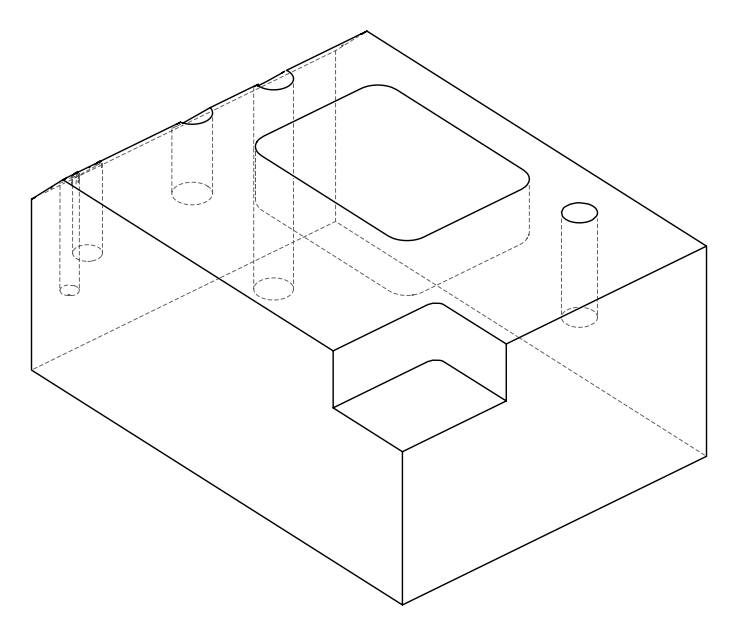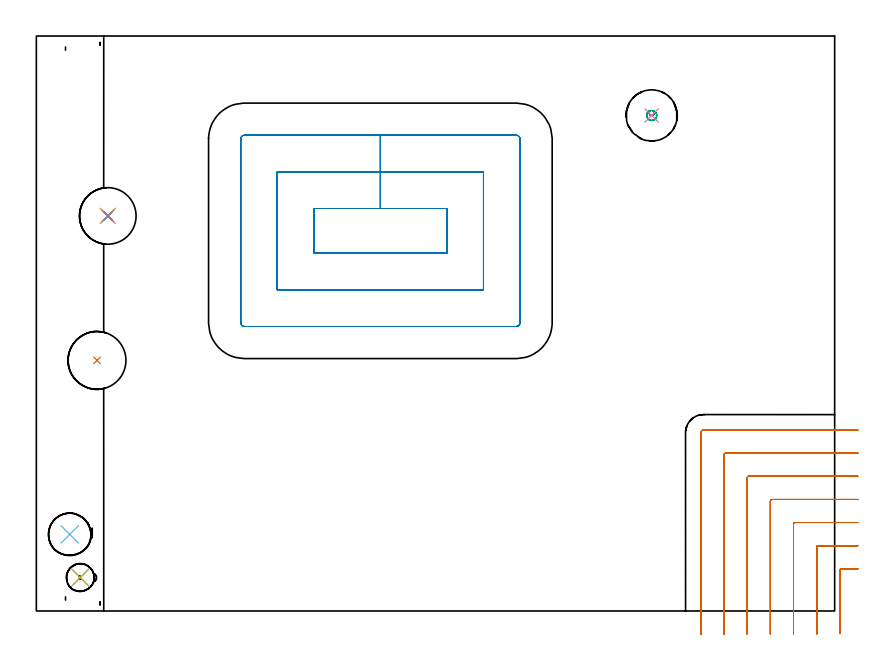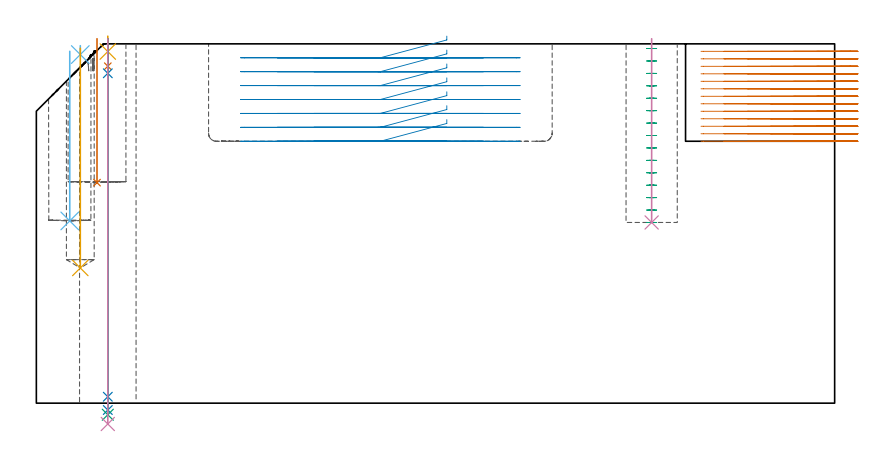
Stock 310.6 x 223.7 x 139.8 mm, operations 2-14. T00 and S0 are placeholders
(PLAN: 14 operations, 12 tool changes, 50.8 min)
(1 AREA_MILL | FG_CHAMFER_SURFACE | UGT0205_001 | 16.79 min | 76610 mm3)
(2 MILL_CORNER_NOTCH_RECTANGULAR | CORNER_NOTCH_RECTANGULAR | NXT0201_011 | Follow Part, ap 3, ae 75% | 17.89 min | 167561 mm3)
(3 MILL_RECTANGULAR_POCKET | POCKET_RECTANGULAR_STRAIGHT | NXT0201_007 | Follow Part, ap 6.25, ae 75% | 11.91 min | 496334 mm3)
(4 MILL_BLIND_HOLE_FROM_SOLID_MATERIAL | STEP1POCKET | NXT0201_012 | Spiral | 1.12 min | 21620 mm3)
(5 BORE_BLIND_HOLE | STEP1POCKET | UGT0332_076 | 0.29 min | 0 mm3)
(6 SPOT_DRILL | STEP1HOLE | NXT0321_9005460120000 | 0.05 min | 148 mm3)
(7 SPOT_DRILL_1 | STEP1POCKET_1 | NXT0321_9005460120000 | 0.03 min | 0 mm3)
(8 DRILL_BLIND_HOLE_INTO_CENTER | STEP1HOLE | NXT0301_029 | 0.04 min | 137 mm3)
(9 GUN_DRILL_THROUGH_HOLE | STEP1HOLE | UGT0307_001 | 0.62 min | 2562 mm3)
(10 SPADE_DRILL_TO_ENLARGE_THROUGH_HOLE | STEP1HOLE | UGT0306_004 | 0.59 min | 17013 mm3)
(11 DRILL_TO_ENLARGE_THROUGH_HOLE | STEP1HOLE | UGT0301_053 | 0.6 min | 32619 mm3)
(12 DRILL_BLIND_HOLE_INTO_CENTER_1 | STEP1POCKET_1 | UGT0301_220 | 0.34 min | 6948 mm3)
(13 INDEXABLE_INSERT_DRILL_BLIND_HOLE_FROM_SOLID | STEP1POCKET_2 | NXT0302_004 | 0.27 min | 11951 mm3)
(14 INDEXABLE_INSERT_DRILL_BLIND_HOLE_FROM_SOLID_1 | STEP1POCKET_3 | NXT0302_016 | 0.23 min | 19887 mm3)
(TOOL UGT0205_001 | Chamfer Mill 20 x 3 x 45 deg. | D20 FL50 Z2)
(TOOL NXT0201_011 | ENDMILL 12mm [2P460-1200-NA 1630] | D12 FL38 Z6)
(TOOL NXT0201_007 | ENDMILL 25mm [R216.25-25050GCK54P 1620] | D25 R3 FL54 Z5)
(TOOL NXT0201_012 | ENDMILL 16mm [2P460-1600-NA 1630] | D16 FL38 Z6)
(TOOL UGT0332_076 | 19.75 mm Rough Boring Bar | D19.75)
(TOOL NXT0321_9005460120000 | NC Spot Drill, 142deg, 12mm, Carbide, Uncoated | D12 PA142 FL30 Z2)
(TOOL NXT0301_029 | Carbide Drill 5.8mm [860.1-0580-017A1-MM 2214] | D5.8 PA140 FL28 Z2)
(TOOL UGT0307_001 | Gun Drill 5 mm | D5 PA130 FL24 Z1)
(TOOL UGT0306_004 | Spade Drill 13.5mm | D13.5 PA132 FL10 Z2)
(TOOL UGT0301_053 | Twist Drill 22 mm | D22 PA118 FL150 Z2)
(TOOL UGT0301_220 | Twist Drill 10.8 mm | D10.8 PA118 FL92 Z2)
(TOOL NXT0302_004 | Index. Insert Drill 16.5mm [880-D1650L20-05] | D16.5 PA176 FL83 Z2)
(TOOL NXT0302_016 | Index. Insert Drill 22.5mm [880-D2250L25-03] | D22.5 PA176 FL68 Z2)
(OP 2 MILL_CORNER_NOTCH_RECTANGULAR)
G17 G21 G94 G90
T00 M6
G54
G17 G0 G90 X319.6 Y16.4 S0 M3
G43 Z149.8 H1
Z136.885
G94 G1 X316.6 F250.
X313.196 F500.
G3 X312.6 Y15.804 R0.6
G1 Y-5.657
Y-8.657 F250.
G0 Z149.8
X319.6 Y25.4
Z136.885
G1 X316.6
X304.196 F500.
G3 X303.6 Y24.804 R0.6
G1 Y-6.
Y-9. F250.
G0 Z149.8
X319.6 Y34.4
Z136.885
G1 X316.6
X295.196 F500.
G3 X294.6 Y33.804 R0.6
G1 Y-6.
Y-9. F250.
G0 Z149.8
X319.6 Y43.4
Z136.885
G1 X316.6
X286.196 F500.
G3 X285.6 Y42.804 R0.6
G1 Y-6.
Y-9. F250.
G0 Z149.8
X319.6 Y52.4
Z136.885
G1 X316.6
X277.197 F500.
G3 X276.6 Y51.803 R0.6
G1 Y-6.
Y-9. F250.
G0 Z149.8
X319.6 Y61.4
Z136.885
G1 X316.6
X268.197 F500.
G3 X267.6 Y60.803 R0.6
G1 Y-6.
Y-9. F250.
G0 Z149.8
X319.6 Y70.4
Z136.885
G1 X316.6
X259.6 F500.
G3 X258.6 Y69.4 R1.
G1 Y-6.
Y-9. F250.
G0 Z149.8
X319.6 Y16.4
Z133.969
G1 X316.6
X313.196 F500.
G3 X312.6 Y15.804 R0.6
G1 Y-5.657
Y-8.657 F250.
G0 Z149.8
X319.6 Y25.4
Z133.969
G1 X316.6
X304.196 F500.
G3 X303.6 Y24.804 R0.6
G1 Y-6.
Y-9. F250.
G0 Z149.8
X319.6 Y34.4
Z133.969
G1 X316.6
X295.196 F500.
G3 X294.6 Y33.804 R0.6
G1 Y-6.
Y-9. F250.
G0 Z149.8
X319.6 Y43.4
Z133.969
G1 X316.6
X286.196 F500.
G3 X285.6 Y42.804 R0.6
G1 Y-6.
Y-9. F250.
G0 Z149.8
X319.6 Y52.4
Z133.969
G1 X316.6
X277.197 F500.
G3 X276.6 Y51.803 R0.6
G1 Y-6.
Y-9. F250.
G0 Z149.8
X319.6 Y61.4
Z133.969
G1 X316.6
X268.197 F500.
G3 X267.6 Y60.803 R0.6
G1 Y-6.
Y-9. F250.
G0 Z149.8
X319.6 Y70.4
Z133.969
G1 X316.6
X259.6 F500.
G3 X258.6 Y69.4 R1.
G1 Y-6.
Y-9. F250.
G0 Z149.8
X319.6 Y16.4
Z131.054
G1 X316.6
X313.196 F500.
G3 X312.6 Y15.804 R0.6
G1 Y-5.657
Y-8.657 F250.
G0 Z149.8
X319.6 Y25.4
Z131.054
G1 X316.6
X304.196 F500.
G3 X303.6 Y24.804 R0.6
G1 Y-6.
Y-9. F250.
G0 Z149.8
X319.6 Y34.4
Z131.054
G1 X316.6
X295.196 F500.
G3 X294.6 Y33.804 R0.6
G1 Y-6.
Y-9. F250.
G0 Z149.8
X319.6 Y43.4
Z131.054
G1 X316.6
X286.196 F500.
G3 X285.6 Y42.804 R0.6
G1 Y-6.
Y-9. F250.
G0 Z149.8
X319.6 Y52.4
Z131.054
G1 X316.6
X277.197 F500.
G3 X276.6 Y51.803 R0.6
G1 Y-6.
Y-9. F250.
G0 Z149.8
X319.6 Y61.4
Z131.054
G1 X316.6
X268.197 F500.
G3 X267.6 Y60.803 R0.6
G1 Y-6.
Y-9. F250.
G0 Z149.8
X319.6 Y70.4
Z131.054
G1 X316.6
X259.6 F500.
G3 X258.6 Y69.4 R1.
G1 Y-6.
Y-9. F250.
G0 Z149.8
X319.6 Y16.4
Z128.138
G1 X316.6
X313.196 F500.
G3 X312.6 Y15.804 R0.6
G1 Y-5.657
Y-8.657 F250.
G0 Z149.8
X319.6 Y25.4
Z128.138
G1 X316.6
X304.196 F500.
G3 X303.6 Y24.804 R0.6
G1 Y-6.
Y-9. F250.
G0 Z149.8
X319.6 Y34.4
Z128.138
G1 X316.6
X295.196 F500.
G3 X294.6 Y33.804 R0.6
G1 Y-6.
Y-9. F250.
G0 Z149.8
X319.6 Y43.4
Z128.138
G1 X316.6
X286.196 F500.
G3 X285.6 Y42.804 R0.6
G1 Y-6.
Y-9. F250.
G0 Z149.8
X319.6 Y52.4
Z128.138
G1 X316.6
X277.197 F500.
G3 X276.6 Y51.803 R0.6
G1 Y-6.
Y-9. F250.
G0 Z149.8
X319.6 Y61.4
Z128.138
G1 X316.6
X268.197 F500.
G3 X267.6 Y60.803 R0.6
G1 Y-6.
Y-9. F250.
G0 Z149.8
X319.6 Y70.4
Z128.138
G1 X316.6
X259.6 F500.
G3 X258.6 Y69.4 R1.
G1 Y-6.
Y-9. F250.
G0 Z149.8
X319.6 Y16.4
Z125.223
G1 X316.6
X313.196 F500.
G3 X312.6 Y15.804 R0.6
G1 Y-5.657
Y-8.657 F250.
G0 Z149.8
X319.6 Y25.4
Z125.223
G1 X316.6
X304.196 F500.
G3 X303.6 Y24.804 R0.6
G1 Y-6.
Y-9. F250.
G0 Z149.8
X319.6 Y34.4
Z125.223
G1 X316.6
X295.196 F500.
G3 X294.6 Y33.804 R0.6
G1 Y-6.
Y-9. F250.
G0 Z149.8
X319.6 Y43.4
Z125.223
G1 X316.6
X286.196 F500.
G3 X285.6 Y42.804 R0.6
G1 Y-6.
Y-9. F250.
G0 Z149.8
X319.6 Y52.4
Z125.223
G1 X316.6
X277.197 F500.
G3 X276.6 Y51.803 R0.6
G1 Y-6.
Y-9. F250.
G0 Z149.8
X319.6 Y61.4
Z125.223
G1 X316.6
X268.197 F500.
G3 X267.6 Y60.803 R0.6
G1 Y-6.
Y-9. F250.
G0 Z149.8
X319.6 Y70.4
Z125.223
G1 X316.6
X259.6 F500.
G3 X258.6 Y69.4 R1.
G1 Y-6.
Y-9. F250.
G0 Z149.8
X319.6 Y16.4
Z122.308
G1 X316.6
X313.196 F500.
G3 X312.6 Y15.804 R0.6
G1 Y-5.657
Y-8.657 F250.
G0 Z149.8
X319.6 Y25.4
Z122.308
G1 X316.6
X304.196 F500.
G3 X303.6 Y24.804 R0.6
G1 Y-6.
Y-9. F250.
G0 Z149.8
X319.6 Y34.4
Z122.308
G1 X316.6
X295.196 F500.
G3 X294.6 Y33.804 R0.6
G1 Y-6.
Y-9. F250.
G0 Z149.8
X319.6 Y43.4
Z122.308
G1 X316.6
X286.196 F500.
G3 X285.6 Y42.804 R0.6
G1 Y-6.
Y-9. F250.
G0 Z149.8
X319.6 Y52.4
Z122.308
G1 X316.6
X277.197 F500.
G3 X276.6 Y51.803 R0.6
G1 Y-6.
Y-9. F250.
G0 Z149.8
X319.6 Y61.4
Z122.308
G1 X316.6
X268.197 F500.
G3 X267.6 Y60.803 R0.6
G1 Y-6.
Y-9. F250.
G0 Z149.8
X319.6 Y70.4
Z122.308
G1 X316.6
X259.6 F500.
G3 X258.6 Y69.4 R1.
G1 Y-6.
Y-9. F250.
G0 Z149.8
X319.6 Y16.4
Z119.392
G1 X316.6
X313.196 F500.
G3 X312.6 Y15.804 R0.6
G1 Y-5.657
Y-8.657 F250.
G0 Z149.8
X319.6 Y25.4
Z119.392
G1 X316.6
X304.196 F500.
G3 X303.6 Y24.804 R0.6
G1 Y-6.
Y-9. F250.
G0 Z149.8
X319.6 Y34.4
Z119.392
G1 X316.6
X295.196 F500.
G3 X294.6 Y33.804 R0.6
G1 Y-6.
Y-9. F250.
G0 Z149.8
X319.6 Y43.4
Z119.392
G1 X316.6
X286.196 F500.
G3 X285.6 Y42.804 R0.6
G1 Y-6.
Y-9. F250.
G0 Z149.8
X319.6 Y52.4
Z119.392
G1 X316.6
X277.197 F500.
G3 X276.6 Y51.803 R0.6
G1 Y-6.
Y-9. F250.
G0 Z149.8
X319.6 Y61.4
Z119.392
G1 X316.6
X268.197 F500.
G3 X267.6 Y60.803 R0.6
G1 Y-6.
Y-9. F250.
G0 Z149.8
X319.6 Y70.4
Z119.392
G1 X316.6
X259.6 F500.
G3 X258.6 Y69.4 R1.
G1 Y-6.
Y-9. F250.
G0 Z149.8
X319.6 Y16.4
Z116.477
G1 X316.6
X313.196 F500.
G3 X312.6 Y15.804 R0.6
G1 Y-5.657
Y-8.657 F250.
G0 Z149.8
X319.6 Y25.4
Z116.477
G1 X316.6
X304.196 F500.
G3 X303.6 Y24.804 R0.6
G1 Y-6.
Y-9. F250.
G0 Z149.8
X319.6 Y34.4
Z116.477
G1 X316.6
X295.196 F500.
G3 X294.6 Y33.804 R0.6
G1 Y-6.
Y-9. F250.
G0 Z149.8
X319.6 Y43.4
Z116.477
G1 X316.6
X286.196 F500.
G3 X285.6 Y42.804 R0.6
G1 Y-6.
Y-9. F250.
G0 Z149.8
X319.6 Y52.4
Z116.477
G1 X316.6
X277.197 F500.
G3 X276.6 Y51.803 R0.6
G1 Y-6.
Y-9. F250.
G0 Z149.8
X319.6 Y61.4
Z116.477
G1 X316.6
X268.197 F500.
G3 X267.6 Y60.803 R0.6
G1 Y-6.
Y-9. F250.
G0 Z149.8
X319.6 Y70.4
Z116.477
G1 X316.6
X259.6 F500.
G3 X258.6 Y69.4 R1.
G1 Y-6.
Y-9. F250.
G0 Z149.8
X319.6 Y16.4
Z113.562
G1 X316.6
X313.196 F500.
G3 X312.6 Y15.804 R0.6
G1 Y-5.657
Y-8.657 F250.
G0 Z149.8
X319.6 Y25.4
Z113.562
G1 X316.6
X304.196 F500.
G3 X303.6 Y24.804 R0.6
G1 Y-6.
Y-9. F250.
G0 Z149.8
X319.6 Y34.4
Z113.562
G1 X316.6
X295.196 F500.
G3 X294.6 Y33.804 R0.6
G1 Y-6.
Y-9. F250.
G0 Z149.8
X319.6 Y43.4
Z113.562
G1 X316.6
X286.196 F500.
G3 X285.6 Y42.804 R0.6
G1 Y-6.
Y-9. F250.
G0 Z149.8
X319.6 Y52.4
Z113.562
G1 X316.6
X277.197 F500.
G3 X276.6 Y51.803 R0.6
G1 Y-6.
Y-9. F250.
G0 Z149.8
X319.6 Y61.4
Z113.562
G1 X316.6
X268.197 F500.
G3 X267.6 Y60.803 R0.6
G1 Y-6.
Y-9. F250.
G0 Z149.8
X319.6 Y70.4
Z113.562
G1 X316.6
X259.6 F500.
G3 X258.6 Y69.4 R1.
G1 Y-6.
Y-9. F250.
G0 Z149.8
X319.6 Y16.4
Z110.646
G1 X316.6
X313.196 F500.
G3 X312.6 Y15.804 R0.6
G1 Y-5.657
Y-8.657 F250.
G0 Z149.8
X319.6 Y25.4
Z110.646
G1 X316.6
X304.196 F500.
G3 X303.6 Y24.804 R0.6
G1 Y-6.
Y-9. F250.
G0 Z149.8
X319.6 Y34.4
Z110.646
G1 X316.6
X295.196 F500.
G3 X294.6 Y33.804 R0.6
G1 Y-6.
Y-9. F250.
G0 Z149.8
X319.6 Y43.4
Z110.646
G1 X316.6
X286.196 F500.
G3 X285.6 Y42.804 R0.6
G1 Y-6.
Y-9. F250.
G0 Z149.8
X319.6 Y52.4
Z110.646
G1 X316.6
X277.197 F500.
G3 X276.6 Y51.803 R0.6
G1 Y-6.
Y-9. F250.
G0 Z149.8
X319.6 Y61.4
Z110.646
G1 X316.6
X268.197 F500.
G3 X267.6 Y60.803 R0.6
G1 Y-6.
Y-9. F250.
G0 Z149.8
X319.6 Y70.4
Z110.646
G1 X316.6
X259.6 F500.
G3 X258.6 Y69.4 R1.
G1 Y-6.
Y-9. F250.
G0 Z149.8
X319.6 Y16.4
Z107.731
G1 X316.6
X313.196 F500.
G3 X312.6 Y15.804 R0.6
G1 Y-5.657
Y-8.657 F250.
G0 Z149.8
X319.6 Y25.4
Z107.731
G1 X316.6
X304.196 F500.
G3 X303.6 Y24.804 R0.6
G1 Y-6.
Y-9. F250.
G0 Z149.8
X319.6 Y34.4
Z107.731
G1 X316.6
X295.196 F500.
G3 X294.6 Y33.804 R0.6
G1 Y-6.
Y-9. F250.
G0 Z149.8
X319.6 Y43.4
Z107.731
G1 X316.6
X286.196 F500.
G3 X285.6 Y42.804 R0.6
G1 Y-6.
Y-9. F250.
G0 Z149.8
X319.6 Y52.4
Z107.731
G1 X316.6
X277.197 F500.
G3 X276.6 Y51.803 R0.6
G1 Y-6.
Y-9. F250.
G0 Z149.8
X319.6 Y61.4
Z107.731
G1 X316.6
X268.197 F500.
G3 X267.6 Y60.803 R0.6
G1 Y-6.
Y-9. F250.
G0 Z149.8
X319.6 Y70.4
Z107.731
G1 X316.6
X259.6 F500.
G3 X258.6 Y69.4 R1.
G1 Y-6.
Y-9. F250.
G0 Z149.8
X319.6 Y16.4
Z104.815
G1 X316.6
X313.196 F500.
G3 X312.6 Y15.804 R0.6
G1 Y-5.657
Y-8.657 F250.
G0 Z149.8
X319.6 Y25.4
Z104.815
G1 X316.6
X304.196 F500.
G3 X303.6 Y24.804 R0.6
G1 Y-6.
Y-9. F250.
G0 Z149.8
X319.6 Y34.4
Z104.815
G1 X316.6
X295.196 F500.
G3 X294.6 Y33.804 R0.6
G1 Y-6.
Y-9. F250.
G0 Z149.8
X319.6 Y43.4
Z104.815
G1 X316.6
X286.196 F500.
G3 X285.6 Y42.804 R0.6
G1 Y-6.
Y-9. F250.
G0 Z149.8
X319.6 Y52.4
Z104.815
G1 X316.6
X277.197 F500.
G3 X276.6 Y51.803 R0.6
G1 Y-6.
Y-9. F250.
G0 Z149.8
X319.6 Y61.4
Z104.815
G1 X316.6
X268.197 F500.
G3 X267.6 Y60.803 R0.6
G1 Y-6.
Y-9. F250.
G0 Z149.8
X319.6 Y70.4
Z104.815
G1 X316.6
X259.6 F500.
G3 X258.6 Y69.4 R1.
G1 Y-6.
Y-9. F250.
G0 Z149.8
X319.6 Y16.4
Z101.9
G1 X316.6
X313.196 F500.
G3 X312.6 Y15.804 R0.6
G1 Y-5.657
Y-8.657 F250.
G0 Z149.8
X319.6 Y25.4
Z101.9
G1 X316.6
X304.196 F500.
G3 X303.6 Y24.804 R0.6
G1 Y-6.
Y-9. F250.
G0 Z149.8
X319.6 Y34.4
Z101.9
G1 X316.6
X295.196 F500.
G3 X294.6 Y33.804 R0.6
G1 Y-6.
Y-9. F250.
G0 Z149.8
X319.6 Y43.4
Z101.9
G1 X316.6
X286.196 F500.
G3 X285.6 Y42.804 R0.6
G1 Y-6.
Y-9. F250.
G0 Z149.8
X319.6 Y52.4
Z101.9
G1 X316.6
X277.197 F500.
G3 X276.6 Y51.803 R0.6
G1 Y-6.
Y-9. F250.
G0 Z149.8
X319.6 Y61.4
Z101.9
G1 X316.6
X268.197 F500.
G3 X267.6 Y60.803 R0.6
G1 Y-6.
Y-9. F250.
G0 Z149.8
X319.6 Y70.4
Z101.9
G1 X316.6
X259.6 F500.
G3 X258.6 Y69.4 R1.
G1 Y-6.
Y-9. F250.
G0 Z149.8
M5
M2
(OP 3 MILL_RECTANGULAR_POCKET)
G17 G21 G94 G90
T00 M6
G54
G17 G0 G90 X159.7 Y151.048 S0 M3
G43 Z149.8 H1
Z142.8
G94 G1 Y156.6 Z141.312 F250.
X133.85 Z134.386
X108. F500.
Y139.2
X159.7
Y156.6
X133.85
Y170.85
X93.75
Y124.95
X173.95
Y170.85
X133.85
Y185.1
X81.
G3 X79.5 Y183.6 R1.5
G1 Y112.2
G3 X81. Y110.7 R1.5
G1 X186.7
G3 X188.2 Y112.2 R1.5
G1 Y183.6
G3 X186.7 Y185.1 R1.5
G1 X133.85
X132.85
G0 X159.7 Y151.048 Z137.386
G1 Y156.6 Z135.898 F250.
X133.85 Z128.971
X108. F500.
Y139.2
X159.7
Y156.6
X133.85
Y170.85
X93.75
Y124.95
X173.95
Y170.85
X133.85
Y185.1
X81.
G3 X79.5 Y183.6 R1.5
G1 Y112.2
G3 X81. Y110.7 R1.5
G1 X186.7
G3 X188.2 Y112.2 R1.5
G1 Y183.6
G3 X186.7 Y185.1 R1.5
G1 X133.85
X132.85
G0 X159.7 Y151.048 Z131.971
G1 Y156.6 Z130.484 F250.
X133.85 Z123.557
X108. F500.
Y139.2
X159.7
Y156.6
X133.85
Y170.85
X93.75
Y124.95
X173.95
Y170.85
X133.85
Y185.1
X81.
G3 X79.5 Y183.6 R1.5
G1 Y112.2
G3 X81. Y110.7 R1.5
G1 X186.7
G3 X188.2 Y112.2 R1.5
G1 Y183.6
G3 X186.7 Y185.1 R1.5
G1 X133.85
X132.85
G0 X159.7 Y151.048 Z126.557
G1 Y156.6 Z125.069 F250.
X133.85 Z118.143
X108. F500.
Y139.2
X159.7
Y156.6
X133.85
Y170.85
X93.75
Y124.95
X173.95
Y170.85
X133.85
Y185.1
X81.
G3 X79.5 Y183.6 R1.5
G1 Y112.2
G3 X81. Y110.7 R1.5
G1 X186.7
G3 X188.2 Y112.2 R1.5
G1 Y183.6
G3 X186.7 Y185.1 R1.5
G1 X133.85
X132.85
G0 X159.7 Y151.048 Z121.143
G1 Y156.6 Z119.655 F250.
X133.85 Z112.729
X108. F500.
Y139.2
X159.7
Y156.6
X133.85
Y170.85
X93.75
Y124.95
X173.95
Y170.85
X133.85
Y185.1
X81.
G3 X79.5 Y183.6 R1.5
G1 Y112.2
G3 X81. Y110.7 R1.5
G1 X186.7
G3 X188.2 Y112.2 R1.5
G1 Y183.6
G3 X186.7 Y185.1 R1.5
G1 X133.85
X132.85
G0 X159.7 Y151.048 Z115.729
G1 Y156.6 Z114.241 F250.
X133.85 Z107.314
X108. F500.
Y139.2
X159.7
Y156.6
X133.85
Y170.85
X93.75
Y124.95
X173.95
Y170.85
X133.85
Y185.1
X81.
G3 X79.5 Y183.6 R1.5
G1 Y112.2
G3 X81. Y110.7 R1.5
G1 X186.7
G3 X188.2 Y112.2 R1.5
G1 Y183.6
G3 X186.7 Y185.1 R1.5
G1 X133.85
X132.85
G0 X159.7 Y151.048 Z110.314
G1 Y156.6 Z108.826 F250.
X133.85 Z101.9
X108. F500.
Y139.2
X159.7
Y156.6
X133.85
Y170.85
X93.75
Y124.95
X173.95
Y170.85
X133.85
Y185.1
X81.
G3 X79.5 Y183.6 R1.5
G1 Y112.2
G3 X81. Y110.7 R1.5
G1 X186.7
G3 X188.2 Y112.2 R1.5
G1 Y183.6
G3 X186.7 Y185.1 R1.5
G1 X133.85
X132.85
G0 Z149.8
M5
M2
(OP 4 MILL_BLIND_HOLE_FROM_SOLID_MATERIAL)
G17 G21 G94 G90
T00 M6
G54
G17 G0 G90 X239.4 Y192.8 S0 M3
G43 Z149.8 H1
Z137.967
G94 G3 X240.375 Y193.775 R0.975 F250.
X239.4 Y194.75 R0.975
X237.45 Y192.8 R1.95
X239.4 Y194.75 R-1.95
X238.425 Y193.775 R0.975
X239.4 Y192.8 R0.975
G0 Z133.133
G3 X240.375 Y193.775 R0.975
X239.4 Y194.75 R0.975
X237.45 Y192.8 R1.95
X239.4 Y194.75 R-1.95
X238.425 Y193.775 R0.975
X239.4 Y192.8 R0.975
G0 Z128.3
G3 X240.375 Y193.775 R0.975
X239.4 Y194.75 R0.975
X237.45 Y192.8 R1.95
X239.4 Y194.75 R-1.95
X238.425 Y193.775 R0.975
X239.4 Y192.8 R0.975
G0 Z123.467
G3 X240.375 Y193.775 R0.975
X239.4 Y194.75 R0.975
X237.45 Y192.8 R1.95
X239.4 Y194.75 R-1.95
X238.425 Y193.775 R0.975
X239.4 Y192.8 R0.975
G0 Z118.633
G3 X240.375 Y193.775 R0.975
X239.4 Y194.75 R0.975
X237.45 Y192.8 R1.95
X239.4 Y194.75 R-1.95
X238.425 Y193.775 R0.975
X239.4 Y192.8 R0.975
G0 Z113.8
G3 X240.375 Y193.775 R0.975
X239.4 Y194.75 R0.975
X237.45 Y192.8 R1.95
X239.4 Y194.75 R-1.95
X238.425 Y193.775 R0.975
X239.4 Y192.8 R0.975
G0 Z108.967
G3 X240.375 Y193.775 R0.975
X239.4 Y194.75 R0.975
X237.45 Y192.8 R1.95
X239.4 Y194.75 R-1.95
X238.425 Y193.775 R0.975
X239.4 Y192.8 R0.975
G0 Z104.133
G3 X240.375 Y193.775 R0.975
X239.4 Y194.75 R0.975
X237.45 Y192.8 R1.95
X239.4 Y194.75 R-1.95
X238.425 Y193.775 R0.975
X239.4 Y192.8 R0.975
G0 Z99.3
G3 X240.375 Y193.775 R0.975
X239.4 Y194.75 R0.975
X237.45 Y192.8 R1.95
X239.4 Y194.75 R-1.95
X238.425 Y193.775 R0.975
X239.4 Y192.8 R0.975
G0 Z94.467
G3 X240.375 Y193.775 R0.975
X239.4 Y194.75 R0.975
X237.45 Y192.8 R1.95
X239.4 Y194.75 R-1.95
X238.425 Y193.775 R0.975
X239.4 Y192.8 R0.975
G0 Z89.633
G3 X240.375 Y193.775 R0.975
X239.4 Y194.75 R0.975
X237.45 Y192.8 R1.95
X239.4 Y194.75 R-1.95
X238.425 Y193.775 R0.975
X239.4 Y192.8 R0.975
G0 Z84.8
G3 X240.375 Y193.775 R0.975
X239.4 Y194.75 R0.975
X237.45 Y192.8 R1.95
X239.4 Y194.75 R-1.95
X238.425 Y193.775 R0.975
X239.4 Y192.8 R0.975
G0 Z79.967
G3 X240.375 Y193.775 R0.975
X239.4 Y194.75 R0.975
X237.45 Y192.8 R1.95
X239.4 Y194.75 R-1.95
X238.425 Y193.775 R0.975
X239.4 Y192.8 R0.975
G0 Z75.133
G3 X240.375 Y193.775 R0.975
X239.4 Y194.75 R0.975
X237.45 Y192.8 R1.95
X239.4 Y194.75 R-1.95
X238.425 Y193.775 R0.975
X239.4 Y192.8 R0.975
G0 Z70.3
G3 X240.375 Y193.775 R0.975
X239.4 Y194.75 R0.975
X237.45 Y192.8 R1.95
X239.4 Y194.75 R-1.95
X238.425 Y193.775 R0.975
X239.4 Y192.8 R0.975
G0 Z149.8
M5
M2
(OP 5 BORE_BLIND_HOLE)
G17 G21 G94 G90
T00 M6
G54
G17 G0 G90 X239.4 Y192.8 S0 M3
G43 Z149.8 H0
G94 G85 G98 Z70.3 F250. R141.8
G80
M5
M2
(OP 6 SPOT_DRILL)
G17 G21 G94 G90
T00 M6
G54
G17 G0 G90 X27.8 Y153.7 S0 M3
G43 Z149.8 H0
G94 G81 G98 Z136.8 F250. R142.8
G80
M5
M2
(OP 7 SPOT_DRILL_1)
G17 G21 G94 G90
T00 M6
G54
G17 G0 G90 X17.1 Y13. S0 M3
G43 Z149.8 H0
G94 G81 G98 Z135.635 F250. R139.1
G80
M5
M2
(OP 8 DRILL_BLIND_HOLE_INTO_CENTER)
G17 G21 G94 G90
T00 M6
G54
G17 G0 G90 X27.8 Y153.7 S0 M3
G43 Z149.8 H1
G94 G81 G98 Z131.1 F250. R141.8
G80
M5
M2
(OP 9 GUN_DRILL_THROUGH_HOLE)
G17 G21 G94 G90
T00 M6
G54
G17 G0 G90 X27.8 Y153.7 M8
G43 Z149.8 H0
Z137.29
S716 M3
G94 G1 Z128.344 F125. M26
G4 X.084
Z2.5 F250.
G4 X.084
Z-2.666 F125.
G4 X.084
M5
M9
G0 Z137.29
Z149.8
M2
(OP 10 SPADE_DRILL_TO_ENLARGE_THROUGH_HOLE)
G17 G21 G94 G90
T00 M6
G54
G17 G0 G90 X27.8 Y153.7 S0 M3
G43 Z149.8 H0
G94 G73 G98 Z-4.505 F250. Q13.119 R141.8
G80
M5
M2
(OP 11 DRILL_TO_ENLARGE_THROUGH_HOLE)
G17 G21 G94 G90
T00 M6
G54
G17 G0 G90 X27.8 Y153.7 S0 M3
G43 Z149.8 H0
G94 G73 G98 Z-8.109 F250. Q21.13 R141.8
G80
M5
M2
(OP 12 DRILL_BLIND_HOLE_INTO_CENTER_1)
G17 G21 G94 G90
T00 M6
G54
G17 G0 G90 X17.1 Y13. S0 M3
G43 Z149.8 H0
G94 G81 G98 Z52.6 F250. R138.1
G80
M5
M2
(OP 13 INDEXABLE_INSERT_DRILL_BLIND_HOLE_FROM_SOLID)
G17 G21 G94 G90
T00 M6
G54
G17 G0 G90 X13. Y29.8 S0 M3
G43 Z149.8 H1
G94 G81 G98 Z70.9 F250. R136.9
G80
M5
M2
(OP 14 INDEXABLE_INSERT_DRILL_BLIND_HOLE_FROM_SOLID_1)
G17 G21 G94 G90
T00 M6
G54
G17 G0 G90 X23.6 Y97.5 S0 M3
G43 Z149.8 H1
G94 G81 G98 Z85.8 F250. R141.8
G80
M5
M2
